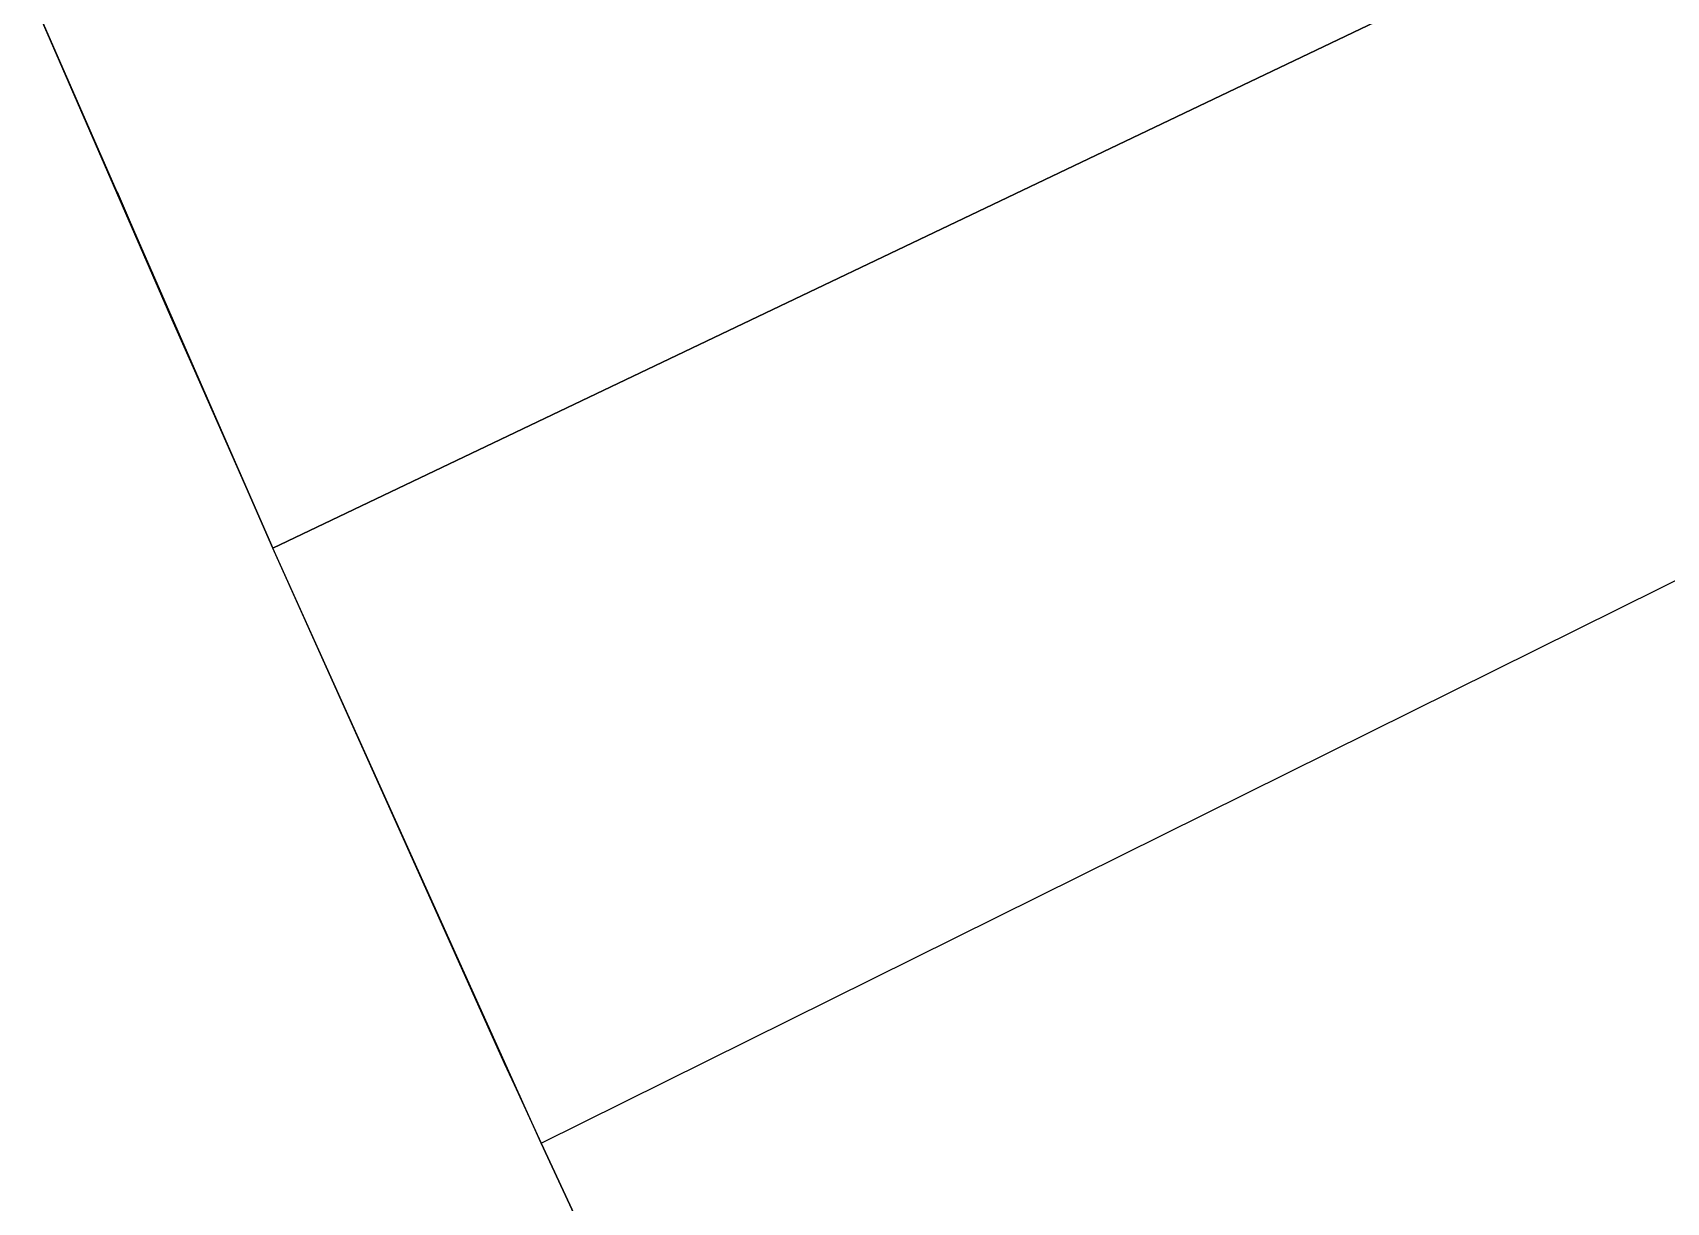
# Model space of a CAD drawing. Header units: inches. Extents: x 0 to 594, y -420 to 0.
# Drawn here: x 288.9728 to 289.1065, y -308.4197 to -308.324 of the extents above; entities that cross this region are included whole.
import ezdxf

# ---------------------------------------------------------------- set-up
doc = ezdxf.new("R2010")
doc.units = ezdxf.units.IN
doc.header["$MEASUREMENT"] = 0

msp = doc.modelspace()

# ---------------------------------------------------------------- linework, layer by layer
at = {"color": 18, "true_color": 0x000000}
for p, q in [((288.9924, -308.36619), (292.23124, -306.82052)), ((292.23124, -306.82052), (288.9924, -308.36619)), ((289.01437, -308.41487), (292.23124, -306.82052)), ((289.01437, -308.41487), (292.23124, -306.82052)), ((288.98405, -308.34725), (288.97275, -308.32123)), ((288.9924, -308.36619), (288.97275, -308.32123)), ((288.98405, -308.34725), (288.97275, -308.32123)), ((288.97275, -308.32123), (288.9924, -308.36619)), ((288.97966, -308.33703), (288.98405, -308.34725)), ((288.98405, -308.34725), (288.97966, -308.33703)), ((288.98405, -308.34725), (288.97966, -308.33703)), ((288.98405, -308.34725), (288.97966, -308.33703)), ((288.98405, -308.34725), (288.97966, -308.33703)), ((288.98405, -308.34725), (288.97966, -308.33703)), ((288.98405, -308.34725), (288.97966, -308.33703)), ((288.98405, -308.34725), (288.97966, -308.33703)), ((288.98405, -308.34725), (288.97966, -308.33703)), ((288.98405, -308.34725), (288.97966, -308.33703)), ((288.98405, -308.34725), (288.97966, -308.33703)), ((288.98405, -308.34725), (288.97966, -308.33703)), ((288.98405, -308.34725), (288.97966, -308.33703)), ((288.98405, -308.34725), (288.97966, -308.33703)), ((288.98405, -308.34725), (288.97966, -308.33703)), ((288.98405, -308.34725), (288.97966, -308.33703)), ((288.98405, -308.34725), (288.97966, -308.33703)), ((288.98405, -308.34725), (288.97966, -308.33703)), ((288.98405, -308.34725), (288.97966, -308.33703)), ((288.97966, -308.33703), (288.98405, -308.34725)), ((288.98405, -308.34725), (288.97966, -308.33703)), ((288.98405, -308.34725), (288.97966, -308.33703)), ((288.98405, -308.34725), (288.97966, -308.33703)), ((288.98405, -308.34725), (288.97966, -308.33703)), ((288.98405, -308.34725), (288.97966, -308.33703)), ((288.98405, -308.34725), (288.97966, -308.33703)), ((288.98405, -308.34725), (288.97966, -308.33703)), ((288.98405, -308.34725), (288.97966, -308.33703)), ((288.98405, -308.34725), (288.97966, -308.33703)), ((288.98405, -308.34725), (288.97966, -308.33703)), ((288.98405, -308.34725), (288.97966, -308.33703)), ((288.98405, -308.34725), (288.97966, -308.33703)), ((288.98405, -308.34725), (288.97966, -308.33703)), ((288.98405, -308.34725), (288.97966, -308.33703)), ((288.98405, -308.34725), (288.97966, -308.33703)), ((288.98405, -308.34725), (288.97966, -308.33703)), ((288.98405, -308.34725), (288.97966, -308.33703)), ((288.98405, -308.34725), (288.97966, -308.33703)), ((288.98405, -308.34725), (288.97966, -308.33703)), ((288.98405, -308.34725), (288.97966, -308.33703)), ((288.98405, -308.34725), (288.97966, -308.33703)), ((288.98405, -308.34725), (288.97966, -308.33703)), ((288.98405, -308.34725), (288.97966, -308.33703)), ((288.98405, -308.34725), (288.97966, -308.33703)), ((288.98405, -308.34725), (288.97966, -308.33703)), ((288.98405, -308.34725), (288.97966, -308.33703)), ((288.98405, -308.34725), (288.97966, -308.33703)), ((288.98405, -308.34725), (288.97966, -308.33703)), ((288.98405, -308.34725), (288.97966, -308.33703)), ((288.97966, -308.33703), (288.98405, -308.34725)), ((288.98405, -308.34725), (288.97966, -308.33703)), ((288.98405, -308.34725), (288.97966, -308.33703)), ((288.98405, -308.34725), (288.97966, -308.33703)), ((288.98405, -308.34725), (288.97966, -308.33703)), ((288.98405, -308.34725), (288.97966, -308.33703)), ((288.98405, -308.34725), (288.97966, -308.33703)), ((288.98405, -308.34725), (288.97966, -308.33703)), ((288.98405, -308.34725), (288.97966, -308.33703)), ((288.98405, -308.34725), (288.97966, -308.33703)), ((288.98405, -308.34725), (288.97966, -308.33703)), ((288.98405, -308.34725), (288.97966, -308.33703)), ((288.98405, -308.34725), (288.97966, -308.33703)), ((288.98405, -308.34725), (288.97966, -308.33703)), ((288.98405, -308.34725), (288.97966, -308.33703)), ((288.98405, -308.34725), (288.97966, -308.33703)), ((288.98405, -308.34725), (288.97966, -308.33703)), ((288.98405, -308.34725), (288.97966, -308.33703)), ((288.98405, -308.34725), (288.97966, -308.33703)), ((288.98405, -308.34725), (288.97966, -308.33703)), ((288.98405, -308.34725), (288.97966, -308.33703)), ((288.98405, -308.34725), (288.97966, -308.33703)), ((288.98405, -308.34725), (288.97966, -308.33703)), ((288.98405, -308.34725), (288.97966, -308.33703)), ((288.98405, -308.34725), (288.97966, -308.33703)), ((288.98405, -308.34725), (288.97966, -308.33703)), ((288.98405, -308.34725), (288.97966, -308.33703)), ((288.98405, -308.34725), (288.97966, -308.33703)), ((288.98405, -308.34725), (288.97966, -308.33703)), ((288.98405, -308.34725), (288.97966, -308.33703)), ((288.97966, -308.33703), (288.98405, -308.34725)), ((288.98405, -308.34725), (288.97966, -308.33703)), ((288.98405, -308.34725), (288.97966, -308.33703)), ((288.98405, -308.34725), (288.97966, -308.33703)), ((288.98405, -308.34725), (288.97966, -308.33703)), ((288.98405, -308.34725), (288.97966, -308.33703)), ((288.98405, -308.34725), (288.97966, -308.33703)), ((288.98405, -308.34725), (288.97966, -308.33703)), ((288.98405, -308.34725), (288.97966, -308.33703)), ((288.98405, -308.34725), (288.97966, -308.33703)), ((288.98405, -308.34725), (288.97966, -308.33703)), ((288.98405, -308.34725), (288.97966, -308.33703)), ((288.98405, -308.34725), (288.97966, -308.33703)), ((288.98405, -308.34725), (288.97966, -308.33703)), ((288.98405, -308.34725), (288.97966, -308.33703)), ((288.98405, -308.34725), (288.97966, -308.33703)), ((288.98405, -308.34725), (288.97966, -308.33703)), ((288.98405, -308.34725), (288.97966, -308.33703)), ((288.98405, -308.34725), (288.97966, -308.33703)), ((288.98405, -308.34725), (288.97966, -308.33703)), ((288.98405, -308.34725), (288.97966, -308.33703)), ((288.98405, -308.34725), (288.97966, -308.33703)), ((288.98405, -308.34725), (288.97966, -308.33703)), ((288.98405, -308.34725), (288.97966, -308.33703)), ((288.98405, -308.34725), (288.97966, -308.33703)), ((288.98405, -308.34725), (288.97966, -308.33703)), ((288.98405, -308.34725), (288.97966, -308.33703)), ((288.98405, -308.34725), (288.97966, -308.33703)), ((288.98405, -308.34725), (288.97966, -308.33703)), ((288.98248, -308.3435), (288.98405, -308.34725)), ((288.98405, -308.34725), (288.98248, -308.3435)), ((288.98248, -308.3435), (288.98405, -308.34725)), ((288.98248, -308.3435), (288.98405, -308.34725)), ((288.98248, -308.3435), (288.98405, -308.34725)), ((288.98248, -308.3435), (288.98405, -308.34725)), ((288.98248, -308.3435), (288.98405, -308.34725)), ((288.98248, -308.3435), (288.98405, -308.34725)), ((288.98248, -308.3435), (288.98405, -308.34725)), ((288.98248, -308.3435), (288.98405, -308.34725)), ((288.98248, -308.3435), (288.98405, -308.34725)), ((288.98248, -308.3435), (288.98405, -308.34725)), ((288.98248, -308.3435), (288.98405, -308.34725)), ((288.98248, -308.3435), (288.98405, -308.34725)), ((288.98405, -308.34725), (288.9924, -308.36619)), ((288.98405, -308.34725), (288.98724, -308.35439)), ((288.98405, -308.34725), (288.9924, -308.36619)), ((288.98606, -308.3517), (288.98405, -308.34725)), ((288.98724, -308.35439), (288.98405, -308.34725)), ((288.98606, -308.3517), (288.98405, -308.34725)), ((288.98724, -308.35439), (288.98405, -308.34725)), ((288.98724, -308.35439), (288.98405, -308.34725)), ((288.98724, -308.35439), (288.98405, -308.34725)), ((288.98724, -308.35439), (288.98405, -308.34725)), ((288.98724, -308.35439), (288.98405, -308.34725)), ((288.98724, -308.35439), (288.98405, -308.34725)), ((288.98724, -308.35439), (288.98405, -308.34725)), ((288.98724, -308.35439), (288.98405, -308.34725)), ((288.98724, -308.35439), (288.98405, -308.34725)), ((288.98724, -308.35439), (288.98405, -308.34725)), ((288.98724, -308.35439), (288.98405, -308.34725)), ((288.98724, -308.35439), (288.98405, -308.34725)), ((288.98724, -308.35439), (288.98405, -308.34725)), ((288.98724, -308.35439), (288.98405, -308.34725)), ((288.98724, -308.35439), (288.98405, -308.34725)), ((288.98724, -308.35439), (288.98405, -308.34725)), ((288.98606, -308.3517), (288.98405, -308.34725)), ((288.98724, -308.35439), (288.98405, -308.34725)), ((288.98606, -308.3517), (288.98405, -308.34725)), ((288.98405, -308.34725), (288.98724, -308.35439)), ((288.98606, -308.3517), (288.98405, -308.34725)), ((288.98606, -308.3517), (288.98405, -308.34725)), ((288.98724, -308.35439), (288.98405, -308.34725)), ((288.98724, -308.35439), (288.98405, -308.34725)), ((288.98724, -308.35439), (288.98405, -308.34725)), ((288.98724, -308.35439), (288.98405, -308.34725)), ((288.98724, -308.35439), (288.98405, -308.34725)), ((288.98724, -308.35439), (288.98405, -308.34725)), ((288.98724, -308.35439), (288.98405, -308.34725)), ((288.98724, -308.35439), (288.98405, -308.34725)), ((288.98724, -308.35439), (288.98405, -308.34725)), ((288.98724, -308.35439), (288.98405, -308.34725)), ((288.98724, -308.35439), (288.98405, -308.34725)), ((288.98724, -308.35439), (288.98405, -308.34725)), ((288.98724, -308.35439), (288.98405, -308.34725)), ((288.98724, -308.35439), (288.98405, -308.34725)), ((288.98724, -308.35439), (288.98405, -308.34725)), ((288.98724, -308.35439), (288.98405, -308.34725)), ((288.98724, -308.35439), (288.98405, -308.34725)), ((288.98724, -308.35439), (288.98405, -308.34725)), ((288.98724, -308.35439), (288.98405, -308.34725)), ((288.98724, -308.35439), (288.98405, -308.34725)), ((288.98724, -308.35439), (288.98405, -308.34725)), ((288.98724, -308.35439), (288.98405, -308.34725)), ((288.98724, -308.35439), (288.98405, -308.34725)), ((288.98724, -308.35439), (288.98405, -308.34725)), ((288.98724, -308.35439), (288.98405, -308.34725)), ((288.98724, -308.35439), (288.98405, -308.34725)), ((288.98724, -308.35439), (288.98405, -308.34725)), ((288.98724, -308.35439), (288.98405, -308.34725)), ((288.98606, -308.3517), (288.98405, -308.34725)), ((288.98724, -308.35439), (288.98405, -308.34725)), ((288.98606, -308.3517), (288.98405, -308.34725)), ((288.98405, -308.34725), (288.98724, -308.35439)), ((288.98606, -308.3517), (288.98405, -308.34725)), ((288.98606, -308.3517), (288.98405, -308.34725)), ((288.98724, -308.35439), (288.98405, -308.34725)), ((288.98724, -308.35439), (288.98405, -308.34725)), ((288.98724, -308.35439), (288.98405, -308.34725)), ((288.98724, -308.35439), (288.98405, -308.34725)), ((288.98724, -308.35439), (288.98405, -308.34725)), ((288.98724, -308.35439), (288.98405, -308.34725)), ((288.98724, -308.35439), (288.98405, -308.34725)), ((288.98724, -308.35439), (288.98405, -308.34725)), ((288.98724, -308.35439), (288.98405, -308.34725)), ((288.98724, -308.35439), (288.98405, -308.34725)), ((288.98724, -308.35439), (288.98405, -308.34725)), ((288.98724, -308.35439), (288.98405, -308.34725)), ((288.98724, -308.35439), (288.98405, -308.34725)), ((288.98724, -308.35439), (288.98405, -308.34725)), ((288.98724, -308.35439), (288.98405, -308.34725)), ((288.98724, -308.35439), (288.98405, -308.34725)), ((288.98724, -308.35439), (288.98405, -308.34725)), ((288.98724, -308.35439), (288.98405, -308.34725)), ((288.98724, -308.35439), (288.98405, -308.34725)), ((288.98724, -308.35439), (288.98405, -308.34725)), ((288.98724, -308.35439), (288.98405, -308.34725)), ((288.98724, -308.35439), (288.98405, -308.34725)), ((288.98724, -308.35439), (288.98405, -308.34725)), ((288.98724, -308.35439), (288.98405, -308.34725)), ((288.98724, -308.35439), (288.98405, -308.34725)), ((288.98724, -308.35439), (288.98405, -308.34725)), ((288.98724, -308.35439), (288.98405, -308.34725)), ((288.98724, -308.35439), (288.98405, -308.34725)), ((288.98606, -308.3517), (288.98405, -308.34725)), ((288.98724, -308.35439), (288.98405, -308.34725)), ((288.98606, -308.3517), (288.98405, -308.34725)), ((288.98405, -308.34725), (288.98724, -308.35439)), ((288.98606, -308.3517), (288.98405, -308.34725)), ((288.98606, -308.3517), (288.98405, -308.34725)), ((288.98724, -308.35439), (288.98405, -308.34725)), ((288.98724, -308.35439), (288.98405, -308.34725)), ((288.98724, -308.35439), (288.98405, -308.34725)), ((288.98724, -308.35439), (288.98405, -308.34725)), ((288.98724, -308.35439), (288.98405, -308.34725)), ((288.98724, -308.35439), (288.98405, -308.34725)), ((288.98724, -308.35439), (288.98405, -308.34725)), ((288.98724, -308.35439), (288.98405, -308.34725)), ((288.98724, -308.35439), (288.98405, -308.34725)), ((288.98724, -308.35439), (288.98405, -308.34725)), ((288.98724, -308.35439), (288.98405, -308.34725)), ((288.98724, -308.35439), (288.98405, -308.34725)), ((288.98724, -308.35439), (288.98405, -308.34725)), ((288.98724, -308.35439), (288.98405, -308.34725)), ((288.98724, -308.35439), (288.98405, -308.34725)), ((288.98724, -308.35439), (288.98405, -308.34725)), ((288.98724, -308.35439), (288.98405, -308.34725)), ((288.98724, -308.35439), (288.98405, -308.34725)), ((288.98724, -308.35439), (288.98405, -308.34725)), ((288.98724, -308.35439), (288.98405, -308.34725)), ((288.98724, -308.35439), (288.98405, -308.34725)), ((288.98724, -308.35439), (288.98405, -308.34725)), ((288.98724, -308.35439), (288.98405, -308.34725)), ((288.98724, -308.35439), (288.98405, -308.34725)), ((288.98724, -308.35439), (288.98405, -308.34725)), ((288.98724, -308.35439), (288.98405, -308.34725)), ((288.98724, -308.35439), (288.98405, -308.34725)), ((288.98724, -308.35439), (288.98405, -308.34725)), ((289.01138, -308.40835), (288.9924, -308.36619)), ((289.01437, -308.41487), (288.9924, -308.36619)), ((289.01138, -308.40835), (288.9924, -308.36619)), ((289.01437, -308.41487), (288.9924, -308.36619)), ((289.00645, -308.39733), (289.01138, -308.40835)), ((289.01138, -308.40835), (289.00645, -308.39733)), ((289.01138, -308.40835), (289.00645, -308.39733)), ((289.01138, -308.40835), (289.00645, -308.39733)), ((289.01138, -308.40835), (289.00645, -308.39733)), ((289.01138, -308.40835), (289.00645, -308.39733)), ((289.01138, -308.40835), (289.00645, -308.39733)), ((289.01138, -308.40835), (289.00645, -308.39733)), ((289.01138, -308.40835), (289.00645, -308.39733)), ((289.01138, -308.40835), (289.00645, -308.39733)), ((289.01138, -308.40835), (289.00645, -308.39733)), ((289.01138, -308.40835), (289.00645, -308.39733)), ((289.01138, -308.40835), (289.00645, -308.39733)), ((289.01138, -308.40835), (289.00645, -308.39733)), ((289.01138, -308.40835), (289.00645, -308.39733)), ((289.01138, -308.40835), (289.00645, -308.39733)), ((289.01138, -308.40835), (289.00645, -308.39733)), ((289.01138, -308.40835), (289.00645, -308.39733)), ((289.01138, -308.40835), (289.00645, -308.39733)), ((289.00645, -308.39733), (289.01138, -308.40835)), ((289.01138, -308.40835), (289.00645, -308.39733)), ((289.01138, -308.40835), (289.00645, -308.39733)), ((289.01138, -308.40835), (289.00645, -308.39733)), ((289.01138, -308.40835), (289.00645, -308.39733)), ((289.01138, -308.40835), (289.00645, -308.39733)), ((289.01138, -308.40835), (289.00645, -308.39733)), ((289.01138, -308.40835), (289.00645, -308.39733)), ((289.01138, -308.40835), (289.00645, -308.39733)), ((289.01138, -308.40835), (289.00645, -308.39733)), ((289.01138, -308.40835), (289.00645, -308.39733)), ((289.01138, -308.40835), (289.00645, -308.39733)), ((289.01138, -308.40835), (289.00645, -308.39733)), ((289.01138, -308.40835), (289.00645, -308.39733)), ((289.01138, -308.40835), (289.00645, -308.39733)), ((289.01138, -308.40835), (289.00645, -308.39733)), ((289.01138, -308.40835), (289.00645, -308.39733)), ((289.01138, -308.40835), (289.00645, -308.39733)), ((289.01138, -308.40835), (289.00645, -308.39733)), ((289.01138, -308.40835), (289.00645, -308.39733)), ((289.01138, -308.40835), (289.00645, -308.39733)), ((289.01138, -308.40835), (289.00645, -308.39733)), ((289.01138, -308.40835), (289.00645, -308.39733)), ((289.01138, -308.40835), (289.00645, -308.39733)), ((289.01138, -308.40835), (289.00645, -308.39733)), ((289.01138, -308.40835), (289.00645, -308.39733)), ((289.01138, -308.40835), (289.00645, -308.39733)), ((289.01138, -308.40835), (289.00645, -308.39733)), ((289.01138, -308.40835), (289.00645, -308.39733)), ((289.01138, -308.40835), (289.00645, -308.39733)), ((289.00645, -308.39733), (289.01138, -308.40835)), ((289.01138, -308.40835), (289.00645, -308.39733)), ((289.01138, -308.40835), (289.00645, -308.39733)), ((289.01138, -308.40835), (289.00645, -308.39733)), ((289.01138, -308.40835), (289.00645, -308.39733)), ((289.01138, -308.40835), (289.00645, -308.39733)), ((289.01138, -308.40835), (289.00645, -308.39733)), ((289.01138, -308.40835), (289.00645, -308.39733)), ((289.01138, -308.40835), (289.00645, -308.39733)), ((289.01138, -308.40835), (289.00645, -308.39733)), ((289.01138, -308.40835), (289.00645, -308.39733)), ((289.01138, -308.40835), (289.00645, -308.39733)), ((289.01138, -308.40835), (289.00645, -308.39733)), ((289.01138, -308.40835), (289.00645, -308.39733)), ((289.01138, -308.40835), (289.00645, -308.39733)), ((289.01138, -308.40835), (289.00645, -308.39733)), ((289.01138, -308.40835), (289.00645, -308.39733)), ((289.01138, -308.40835), (289.00645, -308.39733)), ((289.01138, -308.40835), (289.00645, -308.39733)), ((289.01138, -308.40835), (289.00645, -308.39733)), ((289.01138, -308.40835), (289.00645, -308.39733)), ((289.01138, -308.40835), (289.00645, -308.39733)), ((289.01138, -308.40835), (289.00645, -308.39733)), ((289.01138, -308.40835), (289.00645, -308.39733)), ((289.01138, -308.40835), (289.00645, -308.39733)), ((289.01138, -308.40835), (289.00645, -308.39733)), ((289.01138, -308.40835), (289.00645, -308.39733)), ((289.01138, -308.40835), (289.00645, -308.39733)), ((289.01138, -308.40835), (289.00645, -308.39733)), ((289.01138, -308.40835), (289.00645, -308.39733)), ((289.00645, -308.39733), (289.01138, -308.40835)), ((289.01138, -308.40835), (289.00645, -308.39733)), ((289.01138, -308.40835), (289.00645, -308.39733)), ((289.01138, -308.40835), (289.00645, -308.39733)), ((289.01138, -308.40835), (289.00645, -308.39733)), ((289.01138, -308.40835), (289.00645, -308.39733)), ((289.01138, -308.40835), (289.00645, -308.39733)), ((289.01138, -308.40835), (289.00645, -308.39733)), ((289.01138, -308.40835), (289.00645, -308.39733)), ((289.01138, -308.40835), (289.00645, -308.39733)), ((289.01138, -308.40835), (289.00645, -308.39733)), ((289.01138, -308.40835), (289.00645, -308.39733)), ((289.01138, -308.40835), (289.00645, -308.39733)), ((289.01138, -308.40835), (289.00645, -308.39733)), ((289.01138, -308.40835), (289.00645, -308.39733)), ((289.01138, -308.40835), (289.00645, -308.39733)), ((289.01138, -308.40835), (289.00645, -308.39733)), ((289.01138, -308.40835), (289.00645, -308.39733)), ((289.01138, -308.40835), (289.00645, -308.39733)), ((289.01138, -308.40835), (289.00645, -308.39733)), ((289.01138, -308.40835), (289.00645, -308.39733)), ((289.01138, -308.40835), (289.00645, -308.39733)), ((289.01138, -308.40835), (289.00645, -308.39733)), ((289.01138, -308.40835), (289.00645, -308.39733)), ((289.01138, -308.40835), (289.00645, -308.39733)), ((289.01138, -308.40835), (289.00645, -308.39733)), ((289.01138, -308.40835), (289.00645, -308.39733)), ((289.01138, -308.40835), (289.00645, -308.39733)), ((289.01138, -308.40835), (289.00645, -308.39733)), ((289.01105, -308.40753), (289.01138, -308.40835)), ((289.01138, -308.40835), (289.01105, -308.40753)), ((289.01105, -308.40753), (289.01138, -308.40835)), ((289.01105, -308.40753), (289.01138, -308.40835)), ((289.01105, -308.40753), (289.01138, -308.40835)), ((289.01105, -308.40753), (289.01138, -308.40835)), ((289.01105, -308.40753), (289.01138, -308.40835)), ((289.01105, -308.40753), (289.01138, -308.40835)), ((289.01105, -308.40753), (289.01138, -308.40835)), ((289.01105, -308.40753), (289.01138, -308.40835)), ((289.01105, -308.40753), (289.01138, -308.40835)), ((289.01105, -308.40753), (289.01138, -308.40835)), ((289.01105, -308.40753), (289.01138, -308.40835)), ((289.01105, -308.40753), (289.01138, -308.40835)), ((289.01138, -308.40835), (289.01437, -308.41487)), ((289.01138, -308.40835), (289.01274, -308.41128)), ((289.01138, -308.40835), (289.01437, -308.41487)), ((289.01138, -308.40835), (289.01264, -308.41104)), ((289.01138, -308.40835), (289.01274, -308.41128)), ((289.01228, -308.41025), (289.01138, -308.40835)), ((289.01264, -308.41104), (289.01138, -308.40835)), ((289.01228, -308.41025), (289.01138, -308.40835)), ((289.01264, -308.41104), (289.01138, -308.40835)), ((289.01264, -308.41104), (289.01138, -308.40835)), ((289.01264, -308.41104), (289.01138, -308.40835)), ((289.01264, -308.41104), (289.01138, -308.40835)), ((289.01264, -308.41104), (289.01138, -308.40835)), ((289.01264, -308.41104), (289.01138, -308.40835)), ((289.01264, -308.41104), (289.01138, -308.40835)), ((289.01264, -308.41104), (289.01138, -308.40835)), ((289.01264, -308.41104), (289.01138, -308.40835)), ((289.01264, -308.41104), (289.01138, -308.40835)), ((289.01264, -308.41104), (289.01138, -308.40835)), ((289.01264, -308.41104), (289.01138, -308.40835)), ((289.01264, -308.41104), (289.01138, -308.40835)), ((289.01264, -308.41104), (289.01138, -308.40835)), ((289.01264, -308.41104), (289.01138, -308.40835)), ((289.01264, -308.41104), (289.01138, -308.40835)), ((289.01228, -308.41025), (289.01138, -308.40835)), ((289.01264, -308.41104), (289.01138, -308.40835)), ((289.01228, -308.41025), (289.01138, -308.40835)), ((289.01138, -308.40835), (289.01264, -308.41104)), ((289.01228, -308.41025), (289.01138, -308.40835)), ((289.01228, -308.41025), (289.01138, -308.40835)), ((289.01264, -308.41104), (289.01138, -308.40835)), ((289.01264, -308.41104), (289.01138, -308.40835)), ((289.01264, -308.41104), (289.01138, -308.40835)), ((289.01264, -308.41104), (289.01138, -308.40835)), ((289.01264, -308.41104), (289.01138, -308.40835)), ((289.01264, -308.41104), (289.01138, -308.40835)), ((289.01264, -308.41104), (289.01138, -308.40835)), ((289.01264, -308.41104), (289.01138, -308.40835)), ((289.01264, -308.41104), (289.01138, -308.40835)), ((289.01264, -308.41104), (289.01138, -308.40835)), ((289.01264, -308.41104), (289.01138, -308.40835)), ((289.01264, -308.41104), (289.01138, -308.40835)), ((289.01264, -308.41104), (289.01138, -308.40835)), ((289.01264, -308.41104), (289.01138, -308.40835)), ((289.01264, -308.41104), (289.01138, -308.40835)), ((289.01264, -308.41104), (289.01138, -308.40835)), ((289.01264, -308.41104), (289.01138, -308.40835)), ((289.01264, -308.41104), (289.01138, -308.40835)), ((289.01264, -308.41104), (289.01138, -308.40835)), ((289.01264, -308.41104), (289.01138, -308.40835)), ((289.01264, -308.41104), (289.01138, -308.40835)), ((289.01264, -308.41104), (289.01138, -308.40835)), ((289.01264, -308.41104), (289.01138, -308.40835)), ((289.01264, -308.41104), (289.01138, -308.40835)), ((289.01264, -308.41104), (289.01138, -308.40835)), ((289.01264, -308.41104), (289.01138, -308.40835)), ((289.01264, -308.41104), (289.01138, -308.40835)), ((289.01264, -308.41104), (289.01138, -308.40835)), ((289.01228, -308.41025), (289.01138, -308.40835)), ((289.01264, -308.41104), (289.01138, -308.40835)), ((289.01228, -308.41025), (289.01138, -308.40835)), ((289.01138, -308.40835), (289.01264, -308.41104)), ((289.01228, -308.41025), (289.01138, -308.40835)), ((289.01228, -308.41025), (289.01138, -308.40835)), ((289.01264, -308.41104), (289.01138, -308.40835)), ((289.01264, -308.41104), (289.01138, -308.40835)), ((289.01264, -308.41104), (289.01138, -308.40835)), ((289.01264, -308.41104), (289.01138, -308.40835)), ((289.01264, -308.41104), (289.01138, -308.40835)), ((289.01264, -308.41104), (289.01138, -308.40835)), ((289.01264, -308.41104), (289.01138, -308.40835)), ((289.01264, -308.41104), (289.01138, -308.40835)), ((289.01264, -308.41104), (289.01138, -308.40835)), ((289.01264, -308.41104), (289.01138, -308.40835)), ((289.01264, -308.41104), (289.01138, -308.40835)), ((289.01264, -308.41104), (289.01138, -308.40835)), ((289.01264, -308.41104), (289.01138, -308.40835)), ((289.01264, -308.41104), (289.01138, -308.40835)), ((289.01264, -308.41104), (289.01138, -308.40835)), ((289.01264, -308.41104), (289.01138, -308.40835)), ((289.01264, -308.41104), (289.01138, -308.40835)), ((289.01264, -308.41104), (289.01138, -308.40835)), ((289.01264, -308.41104), (289.01138, -308.40835)), ((289.01264, -308.41104), (289.01138, -308.40835)), ((289.01264, -308.41104), (289.01138, -308.40835)), ((289.01264, -308.41104), (289.01138, -308.40835)), ((289.01264, -308.41104), (289.01138, -308.40835)), ((289.01264, -308.41104), (289.01138, -308.40835)), ((289.01264, -308.41104), (289.01138, -308.40835)), ((289.01264, -308.41104), (289.01138, -308.40835)), ((289.01264, -308.41104), (289.01138, -308.40835)), ((289.01264, -308.41104), (289.01138, -308.40835)), ((289.01228, -308.41025), (289.01138, -308.40835)), ((289.01264, -308.41104), (289.01138, -308.40835)), ((289.01228, -308.41025), (289.01138, -308.40835)), ((289.01138, -308.40835), (289.01264, -308.41104)), ((289.01228, -308.41025), (289.01138, -308.40835)), ((289.01228, -308.41025), (289.01138, -308.40835)), ((289.01264, -308.41104), (289.01138, -308.40835)), ((289.01264, -308.41104), (289.01138, -308.40835)), ((289.01264, -308.41104), (289.01138, -308.40835)), ((289.01264, -308.41104), (289.01138, -308.40835)), ((289.01264, -308.41104), (289.01138, -308.40835)), ((289.01264, -308.41104), (289.01138, -308.40835)), ((289.01264, -308.41104), (289.01138, -308.40835)), ((289.01264, -308.41104), (289.01138, -308.40835)), ((289.01264, -308.41104), (289.01138, -308.40835)), ((289.01264, -308.41104), (289.01138, -308.40835)), ((289.01264, -308.41104), (289.01138, -308.40835)), ((289.01264, -308.41104), (289.01138, -308.40835)), ((289.01264, -308.41104), (289.01138, -308.40835)), ((289.01264, -308.41104), (289.01138, -308.40835)), ((289.01264, -308.41104), (289.01138, -308.40835)), ((289.01264, -308.41104), (289.01138, -308.40835)), ((289.01264, -308.41104), (289.01138, -308.40835)), ((289.01264, -308.41104), (289.01138, -308.40835)), ((289.01264, -308.41104), (289.01138, -308.40835)), ((289.01264, -308.41104), (289.01138, -308.40835)), ((289.01264, -308.41104), (289.01138, -308.40835)), ((289.01264, -308.41104), (289.01138, -308.40835)), ((289.01264, -308.41104), (289.01138, -308.40835)), ((289.01264, -308.41104), (289.01138, -308.40835)), ((289.01264, -308.41104), (289.01138, -308.40835)), ((289.01264, -308.41104), (289.01138, -308.40835)), ((289.01264, -308.41104), (289.01138, -308.40835)), ((289.01264, -308.41104), (289.01138, -308.40835)), ((289.03838, -308.4663), (289.01437, -308.41487)), ((289.01437, -308.41487), (289.03838, -308.4663))]:
    msp.add_line(p, q, dxfattribs=at)

doc.saveas('drawing.dxf')
